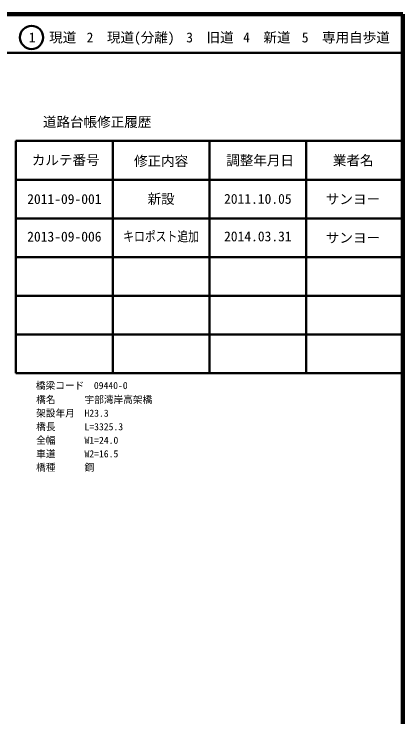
# Model space of a CAD drawing. Units: millimetres, scale not verified. Extents: x 40000 to 680000, y 20000 to 380000.
# Drawn here: x 579500 to 680000, y 198357 to 380000 of the extents above; entities that cross this region are included whole.
import ezdxf
from ezdxf.enums import TextEntityAlignment as Align

# ---------------------------------------------------------------- set-up
doc = ezdxf.new("R2010")
doc.units = ezdxf.units.MM
doc.header["$LTSCALE"] = 1000
for name, color, linetype, lineweight in [('M-STR-HTXT', 7, 'Continuous', 13), ('M-TTL', 2, 'Continuous', 140), ('M-TTL-FRAM', 2, 'Continuous', 50), ('M-TTL-LINE', 7, 'Continuous', 50)]:
    doc.layers.add(name, color=color, linetype=linetype, lineweight=lineweight)
doc.layers.add('M-TTL-TXT', color=7, linetype='Continuous')
doc.styles.add('ＭＳ ゴシック', font='')
doc.styles.get('ＭＳ ゴシック').set_extended_font_data('MS Gothic')

msp = doc.modelspace()

# ---------------------------------------------------------------- linework, layer by layer
at = {"layer": 'M-TTL'}
for p, q in [((680000, 380000), (40000, 380000)), ((680000, 20000), (680000, 380000))]:
    msp.add_line(p, q, dxfattribs=at)
at = {"layer": 'M-TTL-FRAM'}
for p, q in [((580000, 347197), (580000, 287197)), ((580000, 347197), (680000, 347197)), ((580000, 287197), (680000, 287197))]:
    msp.add_line(p, q, dxfattribs=at)
at = {"layer": 'M-TTL-LINE'}
for p, q in [((40000, 370000), (680000, 370000)), ((605000, 347197), (605000, 287197)), ((630000, 347197), (630000, 287197)), ((655000, 347197), (655000, 287197)), ((580000, 337197), (680000, 337197)), ((580000, 327197), (680000, 327197)), ((580000, 317197), (680000, 317197)), ((580000, 307197), (680000, 307197)), ((580000, 297197), (680000, 297197))]:
    msp.add_line(p, q, dxfattribs=at)
msp.add_circle((584031, 373958), 3000, dxfattribs=at)

# ---------------------------------------------------------------- texts
at = {"layer": 'M-STR-HTXT', "style": 'ＭＳ ゴシック'}
for s, p in [('橋梁コード\u300009440-0', (585127, 284003)), ('橋名\u3000\u3000\u3000宇部湾岸高架橋', (585208, 280359)), ('架設年月\u3000H23.3', (585208, 276859)), ('橋長\u3000\u3000\u3000L=3325.3', (585208, 273359)), ('全幅\u3000\u3000\u3000W1=24.0', (585208, 269859)), ('車道\u3000\u3000\u3000W2=16.5', (585208, 266359)), ('橋種\u3000\u3000\u3000鋼', (585208, 262859))]:
    msp.add_text(s, height=1833, dxfattribs=at).set_placement(p, align=Align.MIDDLE_LEFT)
at = {"layer": 'M-TTL-TXT', "style": 'ＭＳ ゴシック'}
for s, p in [('1\u3000現道', (589448, 373958)), ('2\u3000現道(分離)', (609619, 373958)), ('3\u3000旧道', (630121, 373958)), ('4\u3000新道', (644824, 373958)), ('5\u3000専用自歩道', (665228, 373958)), ('道路台帳修正履歴', (600968, 352113)), ('カルテ番号', (592839, 342277)), ('修正内容', (617509, 342023)), ('調整年月日', (643089, 342197)), ('業者名', (667134, 342197)), ('2011-09-001', (592500, 332189)), ('新設', (617500, 332245)), ('2011.10.05', (642500, 332245)), ('サンヨー', (667077, 332189)), ('サンヨー', (667077, 322189))]:
    msp.add_text(s, height=2566, dxfattribs=at).set_placement(p, align=Align.MIDDLE_CENTER)
for s, p in [('2013-09-006', (592500, 320439)), ('2014.03.31', (642500, 320495))]:
    msp.add_text(s, height=2566, dxfattribs=at).set_placement(p, align=Align.BOTTOM_CENTER)
at = {"layer": 'M-TTL-TXT', "style": 'ＭＳ ゴシック', "width": 0.8}
msp.add_text('キロポスト追加', height=2566, dxfattribs=at).set_placement((617500, 320495), align=Align.BOTTOM_CENTER)

doc.saveas('drawing.dxf')
